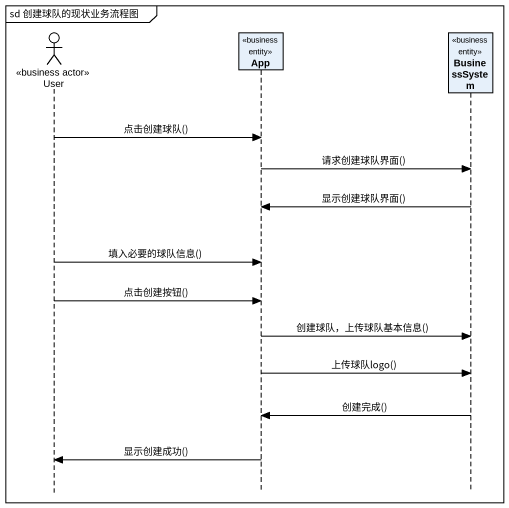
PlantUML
@startuml
mainframe sd 创建球队的现状业务流程图
hide footbox
actor User <<business actor>>
participant App <<business entity>>
participant BusinessSystem <<business entity>>

User -> App : 点击创建球队()
App -> BusinessSystem : 请求创建球队界面()
BusinessSystem -> App : 显示创建球队界面()
User -> App : 填入必要的球队信息()
User -> App : 点击创建按钮()
App -> BusinessSystem : 创建球队，上传球队基本信息()
App -> BusinessSystem : 上传球队logo()
BusinessSystem -> App : 创建完成()
App -> User : 显示创建成功()
@enduml
